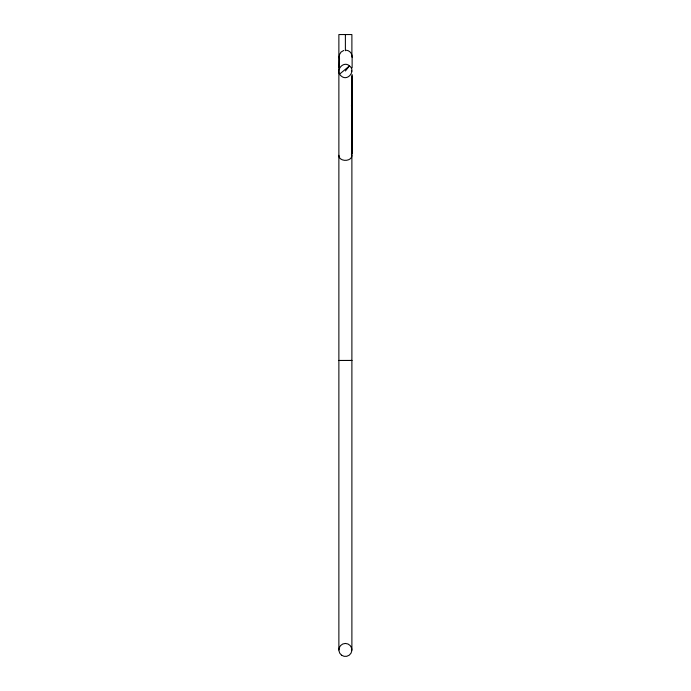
<?xml version="1.0" encoding="UTF-8"?>
<svg xmlns="http://www.w3.org/2000/svg" width="691" height="691" viewBox="0 0 691 691"><rect width="100%" height="100%" fill="white"/><g stroke="black" fill="none" stroke-linecap="round" stroke-linejoin="round"><path stroke-width="1.04" d="M351.762 360.46L338.91 360.486L351.892 360.477L351.391 360.443M339.108 67.873L339.393 54.796L341.017 52.084L343.729 50.46M352.09 57.327C352.514 53.872 349.724 50.469 346.251 50.21M338.91 155.32L338.875 155.769A6.504 4.604 0 0 0 346.657 160.286A6.504 4.604 0 0 0 351.391 154.015M352.09 105.732L351.356 105.844M339.644 74.084L349.508 65.887C356.228 70.923 347.564 81.763 341.259 76.079C334.539 71.043 343.211 60.195 349.508 65.887L345.388 70.983M351.391 71.078L351.883 71.078M338.875 649.972L338.875 34.55L351.892 34.55L351.892 56.135M351.391 649.972L351.892 649.972L351.892 75.829M339.609 59.176L339.108 56.688M352.125 56.688L352.125 67.873M352.125 74.533L352.125 153.756M345.388 34.55L345.388 50.737M341.596 655.232A6.504 6.504 0 0 0 351.857 650.585A6.504 6.504 0 0 0 342.701 644.021A6.504 6.504 0 0 0 341.596 655.232"/></g></svg>
